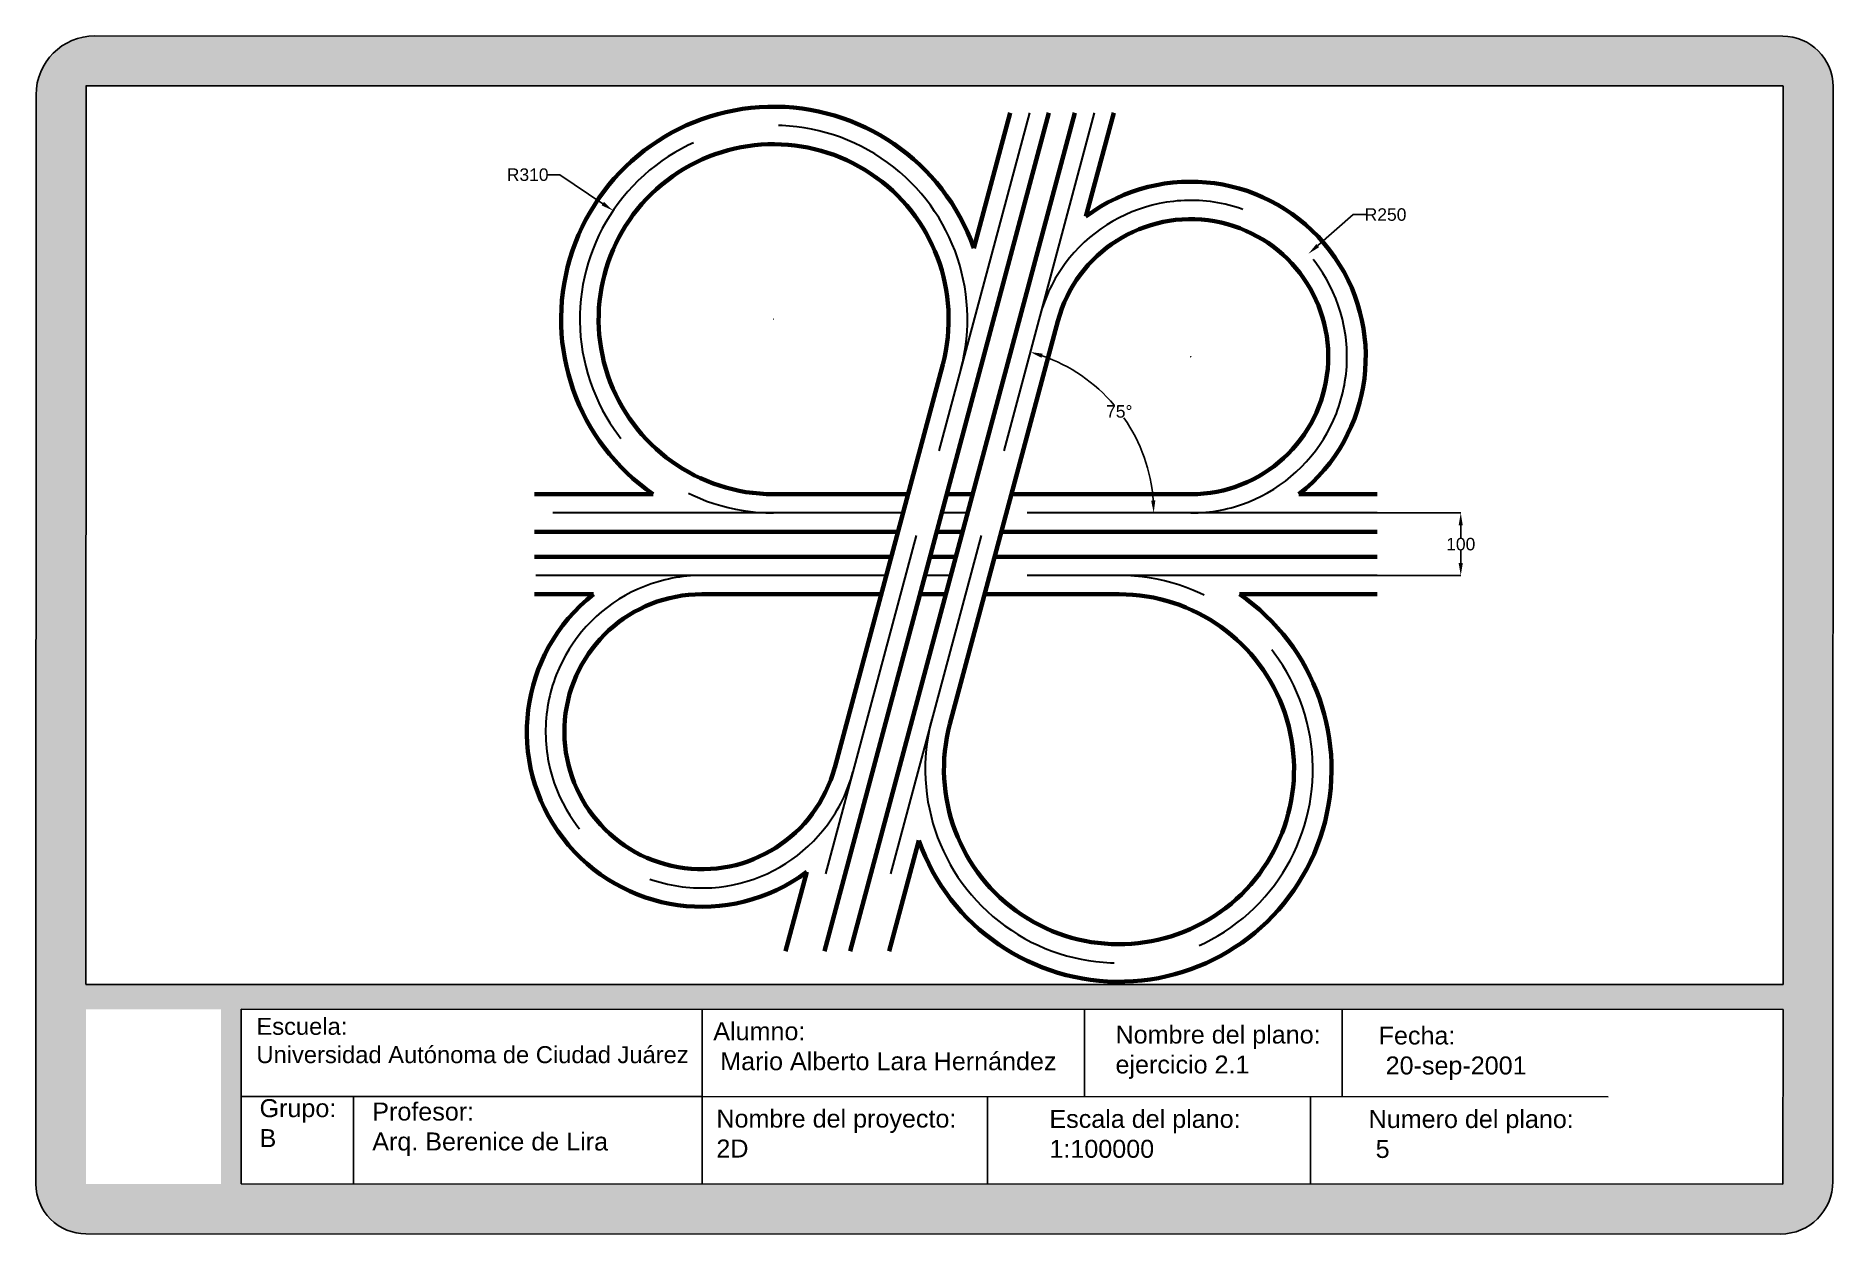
# Paper-space layout 'Layout1' of a CAD drawing. Header units: inches, sheet in millimetres. Extents: x -12 to 409, y 0 to 281.
# The model-space entities are those that its viewports show. They can reach past a viewport. Long polylines and large blocks are cut down to what shows.
import ezdxf

# ---------------------------------------------------------------- set-up
doc = ezdxf.new("R2010")
doc.units = ezdxf.units.IN
doc.header["$MEASUREMENT"] = 0
doc.linetypes.add('ACAD_ISO02W100', pattern=[15, 12, -3])
doc.layers.add('Layer1', color=8, linetype='ACAD_ISO02W100', lineweight=30, plot=False)
doc.layers.add('Layer2', color=170, linetype='Continuous', lineweight=60)
doc.layers.add('Layer3', color=50, linetype='ACAD_ISO02W100')
doc.styles.get("Standard").update_dxf_attribs({"font": 'arial.ttf'})
doc.dimstyles.get("Standard").update_dxf_attribs({"dimtxt": 20, "dimasz": 20, "dimexe": 0.18, "dimexo": 0.0625, "dimgap": 0.09, "dimtad": 0, "dimtih": 1, "dimtoh": 1, "dimdec": 0, "dimzin": 0, "dimdsep": 46, "dimtxsty": 'Standard', "dimcen": 0.09, "dimadec": 0, "dimazin": 0, "dimtfac": 1, "dimtdec": 0, "dimtofl": 0, "dimtmove": 0, "dimatfit": 3, "dimfxl": 1, "dimtolj": 1, "dimtzin": 0, "dimarcsym": 0})

# ---------------------------------------------------------------- blocks, each defined once
blk = doc.blocks.new('*D4')
at = {"layer": 'Defpoints', "color": 0, "transparency": 16777216}
for p in [(-71350, 23843.8), (-71350, 23743.8), (-71216.4, 23743.8)]:
    blk.add_point(p, dxfattribs=at)
at = {"layer": 'Layer3', "color": 0, "lineweight": -2, "transparency": 16777216}
for p, q in [((-71349.9, 23843.8), (-71216.3, 23843.8)), ((-71216.4, 23823.8), (-71216.4, 23804.1)), ((-71216.4, 23763.8), (-71216.4, 23783.5)), ((-71349.9, 23743.8), (-71216.3, 23743.8))]:
    blk.add_line(p, q, dxfattribs=at)
at = {"layer": 'Layer3', "color": 0, "transparency": 16777216}
for points in [[(-71219.8, 23823.8), (-71213.1, 23823.8), (-71216.4, 23843.8)], [(-71219.8, 23763.8), (-71213.1, 23763.8), (-71216.4, 23743.8)]]:
    blk.add_solid(points, dxfattribs=at)
at = {"layer": 'Layer3', "color": 0, "transparency": 16777216, "insert": (-71216.4, 23793.8), "char_height": 20, "attachment_point": 5}
blk.add_mtext('\\A1;100', dxfattribs=at)
blk = doc.blocks.new('*D5')
at = {"layer": 'Defpoints', "color": 0, "transparency": 16777216}
for p in [(-71802.6, 24484.2), (-71732.6, 23956.5), (-71943.2, 23843.8), (-71350, 23843.8), (-72162, 23142.9)]:
    blk.add_point(p, dxfattribs=at)
at = {"layer": 'Layer3', "color": 0, "lineweight": -2, "transparency": 16777216}
for start, end in [(40.334, 70.7014), (4.2986, 34.7698)]:
    blk.add_arc((-71974.2, 23843.8), 266.6, start, end, dxfattribs=at)
at = {"layer": 'Layer3', "color": 0, "transparency": 16777216}
for points in [[(-71887.1, 24092.2), (-71885.1, 24098.6), (-71905.2, 24101.3)], [(-71705, 23863.9), (-71711.7, 23863.6), (-71707.6, 23843.8)]]:
    blk.add_solid(points, dxfattribs=at)
at = {"layer": 'Layer3', "color": 0, "transparency": 16777216, "insert": (-71762.7, 24006.1), "char_height": 20, "attachment_point": 5}
blk.add_mtext('\\A1;75°', dxfattribs=at)
blk = doc.blocks.new('*D6')
at = {"layer": 'Defpoints', "color": 0, "transparency": 16777216}
for p in [(-71460.2, 24258.3), (-71648.4, 24093.8)]:
    blk.add_point(p, dxfattribs=at)
at = {"layer": 'Layer3', "color": 0, "lineweight": -2, "transparency": 16777216}
for p, q in [((-71388.4, 24321.1), (-71445.2, 24271.5)), ((-71368.4, 24321.1), (-71388.4, 24321.1)), ((-71648.5, 24093.8), (-71648.3, 24093.8)), ((-71648.4, 24093.7), (-71648.4, 24093.9))]:
    blk.add_line(p, q, dxfattribs=at)
at = {"layer": 'Layer3', "color": 0, "transparency": 16777216}
blk.add_solid([(-71447.3, 24274), (-71443, 24269), (-71460.2, 24258.3)], dxfattribs=at)
at = {"layer": 'Layer3', "color": 0, "transparency": 16777216, "insert": (-71336.7, 24321.1), "char_height": 20, "attachment_point": 5}
blk.add_mtext('\\A1;R250', dxfattribs=at)
blk = doc.blocks.new('*D7')
at = {"layer": 'Defpoints', "color": 0, "transparency": 16777216}
for p in [(-72572.4, 24327.4), (-72315.6, 24153.8)]:
    blk.add_point(p, dxfattribs=at)
at = {"layer": 'Layer3', "color": 0, "lineweight": -2, "transparency": 16777216}
for p, q in [((-72677.4, 24384.9), (-72657.4, 24384.9)), ((-72657.4, 24384.9), (-72589, 24338.6)), ((-72315.7, 24153.8), (-72315.5, 24153.8)), ((-72315.6, 24153.7), (-72315.6, 24153.9))]:
    blk.add_line(p, q, dxfattribs=at)
at = {"layer": 'Layer3', "color": 0, "transparency": 16777216}
blk.add_solid([(-72587.1, 24341.4), (-72590.9, 24335.9), (-72572.4, 24327.4)], dxfattribs=at)
at = {"layer": 'Layer3', "color": 0, "transparency": 16777216, "insert": (-72709.1, 24384.9), "char_height": 20, "attachment_point": 5}
blk.add_mtext('\\A1;R310', dxfattribs=at)

msp = doc.modelspace()

# ---------------------------------------------------------------- linework, layer by layer
for p, q in [((-71771.6, 24484.2), (-71816.1, 24318)), ((-71771.6, 24484.2), (-71816.1, 24318)), ((-71860.9, 24150.7), (-72033.6, 23506.2)), ((-71860.9, 24150.7), (-72033.6, 23506.2)), ((-72083.5, 23319.9), (-72131, 23142.9)), ((-72083.5, 23319.9), (-72131, 23142.9))]:
    msp.add_line(p, q)
at = {"layer": 'Layer1'}
for p, q in [((-71906.1, 24484.2), (-72265.6, 23142.9)), ((-71802.6, 24484.2), (-72162, 23142.9)), ((-72108.8, 23843.8), (-72698.2, 23843.8)), ((-72005.3, 23843.8), (-72046.7, 23843.8)), ((-71350, 23843.8), (-71943.2, 23843.8)), ((-72135.6, 23743.8), (-72698.2, 23743.8)), ((-72032.1, 23743.8), (-72073.5, 23743.8)), ((-71350, 23743.8), (-71970, 23743.8))]:
    msp.add_line(p, q, dxfattribs=at)
for centre, radius, start, end in [((-72315.6, 24153.8), 310, 345, 270), ((-71648.4, 24093.8), 250, 270, 165), ((-72430.4, 23493.8), 250, 90, 345), ((-71763.1, 23433.8), 310, 165, 90)]:
    msp.add_arc(centre, radius, start, end, dxfattribs=at)
at = {"layer": 'Layer2'}
for p, q in [((-71875.1, 24484.2), (-72234.5, 23142.9)), ((-71833.7, 24484.2), (-72193.1, 23142.9)), ((-71937.2, 24484.2), (-71995.2, 24267.6)), ((-71771.6, 24484.2), (-71816.1, 24318)), ((-71860.9, 24150.7), (-72033.6, 23506.2)), ((-72045.2, 24081.3), (-72217.9, 23436.8)), ((-72508.5, 23873.8), (-72698.2, 23873.8)), ((-72100.8, 23873.8), (-72315.6, 23873.8)), ((-71997.2, 23873.8), (-72038.7, 23873.8)), ((-71648.4, 23873.8), (-71935.1, 23873.8)), ((-71350, 23873.8), (-71475.2, 23873.8)), ((-72116.8, 23813.8), (-72698.2, 23813.8)), ((-72013.3, 23813.8), (-72054.7, 23813.8)), ((-71350, 23813.8), (-71951.2, 23813.8)), ((-72127.6, 23773.8), (-72698.2, 23773.8)), ((-72024, 23773.8), (-72065.5, 23773.8)), ((-71350, 23773.8), (-71961.9, 23773.8)), ((-72603.6, 23713.8), (-72698.2, 23713.8)), ((-72143.6, 23713.8), (-72430.4, 23713.8)), ((-72040.1, 23713.8), (-72081.5, 23713.8)), ((-71763.1, 23713.8), (-71978, 23713.8)), ((-71350, 23713.8), (-71570.3, 23713.8)), ((-72083.5, 23319.9), (-72131, 23142.9)), ((-72262.7, 23269.5), (-72296.6, 23142.9))]:
    msp.add_line(p, q, dxfattribs=at)
for centre, radius, start, end in [((-72315.6, 24153.8), 340, 19.5603, 235.4397), ((-72315.6, 24153.8), 280, 345, 270), ((-71648.4, 24093.8), 280, 308.2132, 126.7868), ((-71648.4, 24093.8), 220, 270, 165), ((-72430.4, 23493.8), 280, 128.2132, 306.7868), ((-72430.4, 23493.8), 220, 90, 345), ((-71763.1, 23433.8), 340, 199.5603, 55.4397), ((-71763.1, 23433.8), 280, 165, 90)]:
    msp.add_arc(centre, radius, start, end, dxfattribs=at)

# ---------------------------------------------------------------- dimensions: what is measured, and where the dimension line sits
at = {"layer": 'Layer3'}
dim = msp.add_angular_dim_2l(base=(-71732.6, 23956.5), line1=((-71350, 23843.8), (-71943.2, 23843.8)), line2=((-71802.6, 24484.2), (-72162, 23142.9)), dimstyle='Standard', dxfattribs=at)
dim.commit()
dim.dimension.update_dxf_attribs({"geometry": '*D5', "text_midpoint": (-71762.7, 24006.1)})
for center, mpoint, picture, middle in [((-72315.6, 24153.8), (-72572.4, 24327.4), '*D7', (-72709.1, 24384.9)), ((-71648.4, 24093.8), (-71460.2, 24258.3), '*D6', (-71336.7, 24321.1))]:
    dim = msp.add_radius_dim(center=center, mpoint=mpoint, dimstyle='Standard', dxfattribs=at)
    dim.commit()
    dim.dimension.update_dxf_attribs({"geometry": picture, "text_midpoint": middle, "dimtype": 164})
dim = msp.add_linear_dim(base=(-71216.4, 23743.8), p1=(-71350, 23843.8), p2=(-71350, 23743.8), angle=90, dimstyle='Standard', dxfattribs=at)
dim.commit()
dim.dimension.update_dxf_attribs({"geometry": '*D4', "text_midpoint": (-71216.4, 23793.8)})

psp = doc.layouts.get("Layout1")

# ---------------------------------------------------------------- hatches: boundary and pattern name
at = {"true_color": 0x000000}
h = psp.add_hatch(dxfattribs=at)
h.set_pattern_fill('AR-CONC', color=18, scale=2.103543, angle=-0.008)
h.set_pattern_definition([(49.992, (-519.237, -35.608), (15.0877, -1.32213), [1.57766, -17.35423]), (354.992, (-519.237, -35.608), (-2.91648, 15.8231), [1.26213, -13.88338]), (100.4434, (-517.98, -35.718), (12.17121, 14.50096), [1.3408, -14.74883]), (46.1762, (-519.236, -31.401), (22.4494, -3.4849), [2.3665, -26.03135]), (96.6276, (-517.366, -31.692), (19.6639, 20.48825), [2.0112, -22.12325]), (351.1761, (-519.236, -31.401), (19.6639, 20.48825), [1.8932, -20.8251]), (20.992, (-517.133, -32.453), (12.55501, -8.47102), [1.57766, -17.35423]), (325.992, (-517.133, -32.453), (5.12038, 15.25313), [1.26213, -13.88338]), (71.4434, (-516.087, -33.159), (17.6754, 6.7821), [1.3408, -14.74883]), (37.492, (-519.237, -35.6083), (0.25677, 7.00253), [0, -13.7151, 0, -14.09374, 0, -13.93597]), (7.492, (-519.237, -35.608), (5.534943, 8.295845), [0, -8.035535, 0, -13.39957, 0, -5.311446]), (327.492, (-523.928, -35.6077), (11.22912, -0.476024), [0, -5.25886, 0, -16.40764, 0, -21.77167]), (317.492, (-526.031, -35.607), (12.26787, 2.10403), [0, -6.83652, 0, -10.89635, 0, -15.46104])])
h.paths.add_polyline_path([(0.13, 12.17), (0.13, 53.08), (31.78, 53.08), (31.78, 12.17)], flags=16)
h.paths.add_polyline_path([(36.46, 12.17), (36.46, 53.07), (397.47, 53.02), (397.46, 12.12)], flags=16)
h.paths.add_polyline_path([(0.13, 58.92), (0.16, 269.28), (397.5, 269.22), (397.47, 58.87)], flags=16)
h.paths.add_polyline_path([(396.86, 0.43, 0.414214), (409.15, 12.72), (409.18, 269.11, 0.414214), (397.39, 280.91), (2.23, 280.96, 0.414214), (-11.53, 267.2), (-11.56, 12.18, 0.414214), (0.12, 0.49)])

# ---------------------------------------------------------------- linework, layer by layer
for p, q in [((397.39, 280.91), (2.23, 280.96)), ((-11.53, 267.2), (-11.56, 12.18)), ((0.16, 269.28), (0.13, 58.92)), ((397.5, 269.22), (0.16, 269.28)), ((397.47, 58.87), (397.5, 269.22)), ((409.15, 12.72), (409.18, 269.11)), ((0.13, 58.92), (397.47, 58.87)), ((36.46, 53.07), (397.47, 53.02)), ((36.46, 12.17), (36.46, 53.07)), ((144.4, 12.16), (144.41, 53.06)), ((233.96, 32.6), (233.96, 53.05)), ((294.22, 32.59), (294.22, 53.04)), ((397.46, 12.12), (397.47, 53.02)), ((36.46, 32.62), (36.46, 32.62)), ((36.46, 32.62), (144.41, 32.61)), ((62.76, 12.17), (62.76, 32.62)), ((144.41, 32.61), (144.4, 12.16)), ((144.41, 32.61), (356.51, 32.58)), ((211.22, 12.15), (211.22, 32.6)), ((286.83, 12.14), (286.83, 32.59)), ((36.46, 12.17), (397.46, 12.12)), ((0.12, 0.49), (396.86, 0.43))]:
    psp.add_line(p, q)
for centre, radius, start, end in [((2.23, 267.2), 13.76, 89.992, 179.992), ((397.39, 269.12), 11.79, 359.992, 89.992), ((396.86, 12.72), 12.28, 269.992, 359.992), ((0.12, 12.18), 11.69, 179.992, 269.992)]:
    psp.add_arc(centre, radius, start, end)

# ---------------------------------------------------------------- texts
at = {"attachment_point": 1, "rotation": 359.992}
for s, width, heights, insert, char_height in [('{\\C30;\\c2005496;Escuela:\\PUniversidad Autónoma de Ciudad Juárez}', 118.9494, [20.73], (40.06, 51.06), 3.9734), ('{\\H0.9x;\\C30;\\c2005496;Alumno:\\P Mario Alberto Lara Hernández} ', 99.8538, [0], (147.02, 50.03), 4.6745), ('{\\H0.9x;\\C30;\\c2005496;Nombre del plano:\\Pejercicio 2.1}', 99.8538, [0], (241.19, 49.26), 4.6745), ('{\\H0.9x;\\C30;\\c2005496;Fecha:\\P 20-sep-2001}', 99.8538, [0], (302.8, 49.03), 4.6745), ('{\\C30;\\c2005496;Grupo:\\PB}', 52.5128, [0], (40.79, 32.02), 4.2071), ('{\\C30;\\c2005496;Profesor:\\PArq. Berenice de Lira}', 71.6083, [0], (67.18, 31.23), 4.2071), ('{\\H0.9x;\\C30;\\c2005496;Nombre del proyecto:\\P2D}', 99.8538, [0], (147.75, 29.58), 4.6745), ('{\\H0.9x;\\C30;\\c2005496;Escala del plano:\\P1:100000}', 99.8538, [0], (225.72, 29.51), 4.6745), ('{\\H0.9x;\\C30;\\c2005496;Numero del plano:\\P 5}', 99.8538, [0], (300.46, 29.48), 4.6745)]:
    psp.add_mtext_dynamic_manual_height_columns(s, width=width, gutter_width=23.37, heights=heights, dxfattribs=dict(at, insert=insert, char_height=char_height))

# ---------------------------------------------------------------- viewports
at = {"layer": '0'}
psp.add_viewport(center=(198.81, 164.07), size=(397.31, 210.41), view_center_point=(-72058.27, 23808.23), view_height=1437.7358, dxfattribs=at)

doc.saveas('drawing.dxf')
